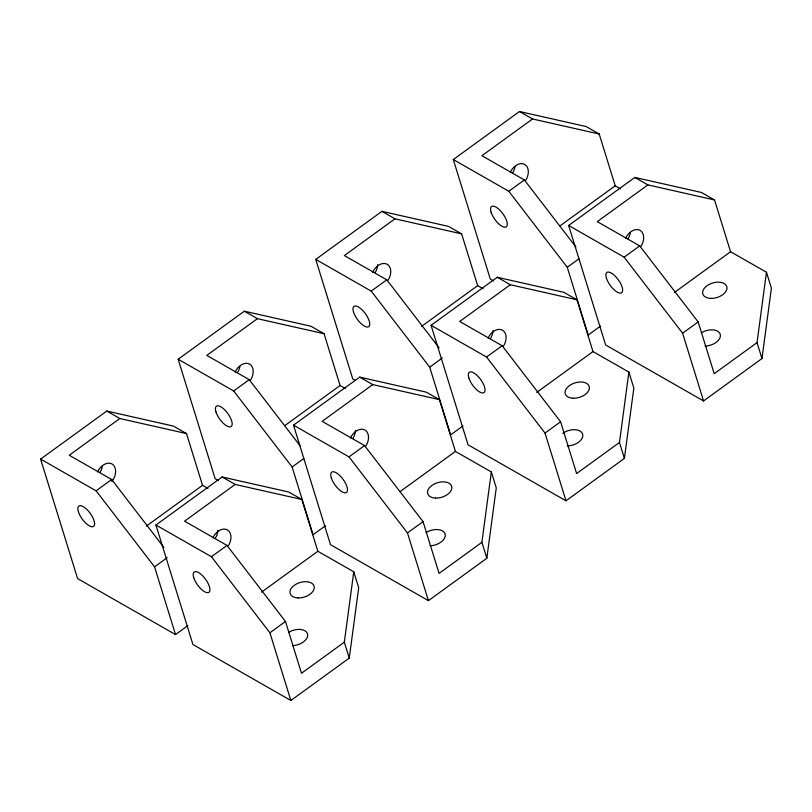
<?xml version="1.0" encoding="UTF-8"?>
<svg xmlns="http://www.w3.org/2000/svg" width="812" height="812" viewBox="0 0 812 812"><rect width="100%" height="100%" fill="white"/><g stroke="black" fill="none" stroke-linecap="round" stroke-linejoin="round"><path stroke-width="1.22" d="M349.262 658.106L344.329 642.17L353.768 571.79L317.857 551.267L301.831 499.481L288.767 492.021L222.123 476.979L155.934 525.019L192.931 644.515L290.858 700.492L349.262 658.106L358.701 587.726L353.768 571.79M486.824 558.26L481.892 542.325L491.331 471.945L455.43 451.421L439.393 399.636L426.341 392.176L359.696 377.123L293.508 425.163L330.494 544.669L428.421 600.647L486.824 558.26L496.264 487.88L491.331 471.945M624.398 458.404L619.465 442.469L628.904 372.099L592.993 351.576L576.967 299.79L563.904 292.33L497.259 277.278L431.07 325.318L468.067 444.824L565.994 500.801L624.398 458.404L633.837 388.034L628.904 372.099M761.961 358.559L757.028 342.623L766.467 272.253L730.556 251.73L714.53 199.945L701.477 192.485L634.832 177.432L568.644 225.472L605.63 344.978L703.557 400.945L761.961 358.559L771.4 288.189L766.467 272.253M187.816 625.646L175.524 634.568L77.597 578.601L40.6 459.095L106.788 411.055L173.433 426.097L186.486 433.567L202.523 485.353L207.963 488.459M218.458 480.633L215.16 478.745L178.163 359.239L244.351 311.199L310.996 326.251L324.059 333.712L340.086 385.497L345.526 388.613M354.925 380.158L352.733 378.899L315.736 259.393L381.924 211.353L448.569 226.406L461.622 233.866L477.659 285.651L483.099 288.767M493.594 280.942L490.296 279.054L453.299 159.548L519.487 111.508L586.132 126.56L599.195 134.021L615.222 185.806L620.662 188.912M186.486 433.567L119.841 418.515L69.233 455.248L111.67 479.506L163.973 547.542M324.059 333.712L257.414 318.669L206.796 355.402L249.233 379.661L300.004 445.697M461.622 233.866L394.977 218.824L344.369 255.557L386.806 279.815L439.109 347.851M599.195 134.021L532.55 118.968L481.932 155.711L524.369 179.959L575.911 247M40.6 459.095L96.09 490.813L111.67 479.506M178.163 359.239L233.663 390.958L249.233 379.661M315.736 259.393L371.226 291.112L386.806 279.815M453.299 159.548L508.799 191.267L524.369 179.959M146.282 526.166L202.523 485.353M284.87 425.579L340.086 385.497M421.418 326.475L477.659 285.651M560.006 225.878L615.222 185.806M301.831 499.481L235.186 484.439L184.568 521.172L227.005 545.431L285.469 621.464L301.496 673.249L344.329 642.17M439.393 399.636L372.749 384.594L322.141 421.327L364.568 445.585L423.042 521.619L439.069 573.404L481.892 542.325M576.967 299.79L510.322 284.738L459.704 321.481L502.141 345.729L560.605 421.773L576.632 473.558L619.465 442.469M714.53 199.945L647.885 184.892L597.267 221.635L639.704 245.884L698.168 321.928L714.205 373.713L757.028 342.623M175.524 634.568L154.554 566.847L167.211 557.661M325.389 525.8L313.087 534.722L292.127 467.001L303.81 458.526M462.952 425.945L450.66 434.877L429.69 367.156L442.347 357.97M600.515 326.099L588.223 335.021L567.263 267.31L578.946 258.825M155.934 525.019L211.435 556.727L227.005 545.431M293.508 425.163L348.998 456.882L364.568 445.585M431.07 325.318L486.561 357.036L502.141 345.729M568.644 225.472L624.134 257.191L639.704 245.884M261.616 592.09L317.857 551.267M400.214 491.504L455.43 451.421M536.752 392.399L592.993 351.576M674.325 292.543L730.556 251.73M290.858 700.492L269.899 632.771L285.469 621.464M428.421 600.647L407.462 532.926L423.042 521.619M565.994 500.801L545.035 433.08L560.605 421.773M703.557 400.945L682.598 333.224L698.168 321.928M519.487 111.508L532.55 118.968M634.832 177.432L647.885 184.892M381.924 211.353L394.977 218.824M497.259 277.278L510.322 284.738M244.351 311.199L257.414 318.669M359.696 377.123L372.749 384.594M106.788 411.055L119.841 418.515M222.123 476.979L235.186 484.439M624.134 257.191L682.598 333.224M508.799 191.267L567.263 267.31M486.561 357.036L545.035 433.08M371.226 291.112L429.69 367.156M348.998 456.882L407.462 532.926M233.663 390.958L292.127 467.001M211.435 556.727L269.899 632.771M96.09 490.813L154.554 566.847M355.463 430.38A12.545 8.719 -60.2 0 1 352.905 438.378M350.449 437.993A12.545 8.719 -60.2 0 1 364.679 429.913A12.545 8.719 -60.2 0 1 365.958 445.839M426.087 532.611A12.545 7.572 -17.2 0 1 445.098 534.022A12.545 7.572 -17.2 0 1 429.924 545.786M493.026 330.535A12.545 8.719 -60.2 0 1 490.468 338.533M488.022 338.137A12.545 8.719 -60.2 0 1 502.252 330.068A12.545 8.719 -60.2 0 1 503.531 345.993M562.817 433.334A12.545 7.572 -17.2 0 1 582.559 433.862A12.545 7.572 -17.2 0 1 567.486 445.93M102.332 466.321A12.545 8.719 -60.2 0 1 99.998 472.3M97.552 471.914A12.545 8.719 -60.2 0 1 112.432 464.22A12.545 8.719 -60.2 0 1 111.792 481.546M515.041 166.775A12.545 8.719 -60.2 0 1 512.707 172.763M510.251 172.367A12.545 8.719 -60.2 0 1 524.481 164.298A12.545 8.719 -60.2 0 1 525.76 180.223M377.692 264.61A12.545 8.719 -60.2 0 1 375.134 272.609M372.678 272.223A12.545 8.719 -60.2 0 1 386.918 264.144A12.545 8.719 -60.2 0 1 388.197 280.069M239.905 366.476A12.545 8.719 -60.2 0 1 237.571 372.454M235.115 372.069A12.545 8.719 -60.2 0 1 249.345 363.989A12.545 8.719 -60.2 0 1 250.624 379.914M630.376 232.699A12.545 8.719 -60.2 0 1 628.041 238.677M625.585 238.292A12.545 8.719 -60.2 0 1 639.815 230.212A12.545 8.719 -60.2 0 1 641.094 246.148M701.223 332.91A12.545 7.572 -17.2 0 1 720.224 334.331A12.545 7.572 -17.2 0 1 705.06 346.085M217.9 530.226A12.545 8.719 -60.2 0 1 215.342 538.224M212.886 537.838A12.545 8.719 -60.2 0 1 227.116 529.759A12.545 8.719 -60.2 0 1 228.395 545.684M288.524 632.457A12.545 7.572 -17.2 0 1 307.525 633.867A12.545 7.572 -17.2 0 1 292.35 645.631M331.296 477.801A12.545 4.913 54 0 0 345.607 492.803A12.545 4.913 54 0 0 340.482 476.238A12.545 4.913 54 0 0 331.296 477.801M435.486 498.081A12.545 7.572 -17.2 0 0 451.675 486.337A12.545 7.572 -17.2 0 0 431.832 485.495A12.545 7.572 -17.2 0 0 435.486 498.081M468.859 377.956A12.545 4.913 54 0 0 483.17 392.947A12.545 4.913 54 0 0 478.045 376.392A12.545 4.913 54 0 0 468.859 377.956M573.049 398.235A12.545 7.572 -17.2 0 0 589.238 386.492A12.545 7.572 -17.2 0 0 569.395 385.649A12.545 7.572 -17.2 0 0 573.049 398.235M78.388 511.733A12.545 4.913 54 0 0 92.7 526.724A12.545 4.913 54 0 0 87.574 510.169A12.545 4.913 54 0 0 78.388 511.733M491.087 212.186A12.545 4.913 54 0 0 505.409 227.177A12.545 4.913 54 0 0 500.283 210.623A12.545 4.913 54 0 0 491.087 212.186M353.524 312.031A12.545 4.913 54 0 0 367.836 327.033A12.545 4.913 54 0 0 362.71 310.468A12.545 4.913 54 0 0 353.524 312.031M215.951 411.877A12.545 4.913 54 0 0 230.273 426.879A12.545 4.913 54 0 0 225.147 410.314A12.545 4.913 54 0 0 215.951 411.877M606.432 278.11A12.545 4.913 54 0 0 620.744 293.102A12.545 4.913 54 0 0 615.618 276.547A12.545 4.913 54 0 0 606.432 278.11M710.622 298.39A12.545 7.572 -17.2 0 0 726.801 286.636A12.545 7.572 -17.2 0 0 706.958 285.794A12.545 7.572 -17.2 0 0 710.622 298.39M193.723 577.647A12.545 4.913 54 0 0 208.034 592.648A12.545 4.913 54 0 0 202.909 576.084A12.545 4.913 54 0 0 193.723 577.647M297.923 597.926A12.545 7.572 -17.2 0 0 314.102 586.183A12.545 7.572 -17.2 0 0 294.259 585.34A12.545 7.572 -17.2 0 0 297.923 597.926"/></g></svg>
